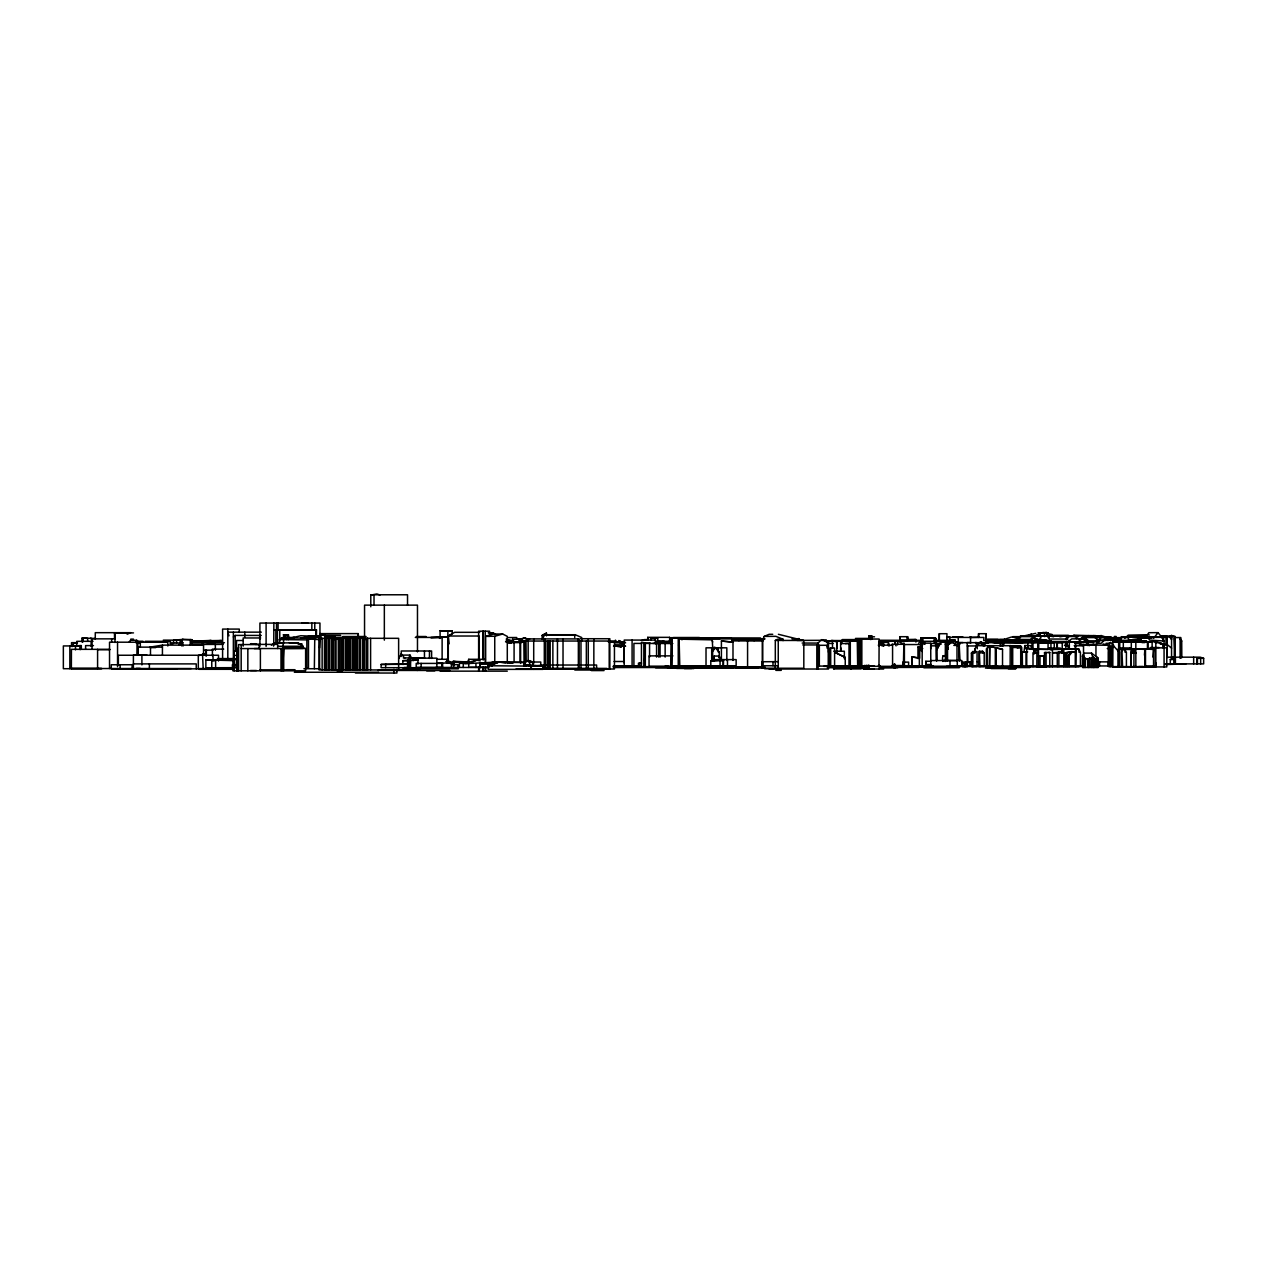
<?xml version="1.0" encoding="UTF-8"?>
<svg xmlns="http://www.w3.org/2000/svg" width="1267" height="1267" viewBox="0 0 1267 1267"><rect width="100%" height="100%" fill="white"/><g stroke="black" fill="none" stroke-linecap="round" stroke-linejoin="round"><path stroke-width="1.5" d="M273.577 646.138L273.577 644.396M1175.222 663.892L1175.174 636.541L1171.563 635.464L1171.563 639.613L1169.378 636.588L1166.59 636.24L1166.59 645.473M922.17 666.695L922.17 643.161L930.722 643.161L930.722 648.957M438.667 637.586L447.869 636.921L430.748 637.586L438.667 637.428M925.781 664.51L925.797 661.295L931.245 661.247M819.353 645.299L818.197 648.15L818.197 666.078L828.238 666.078L828.238 648.15L827.066 645.283L819.353 645.299L819.321 666.078M987.262 642.939L987.262 642.052L987.278 643.193M996.274 640.088L997.493 641.308L996.305 640.088L989.875 639.962L988.529 642.543M857.711 641.15L857.743 639.582L842.634 639.582L841.272 640.643M959.182 645.917L959.642 660.788L959.262 642.575L962.983 642.575M1023.942 652.362L1024.86 645.552L1031.29 645.695L1031.211 648.878L1034.648 649.813L1034.648 653.566L1034.648 649.163L1032.177 649.147M1046.764 635.939L1046.637 632.407L1038.734 633.611L1037.245 635.939M319.585 647.928L319.933 640.358M283.175 659.664L283.713 648.53L241.173 648.577M358.038 637.143L358.26 633.611L319.775 633.611M1038.006 632.787L1048.078 632.787L1048.031 633.627L1052.053 634.466L1052.196 635.622M1110.478 649.543L1110.478 666.616L1110.7 646.344L1113.725 646.313M1144.434 655.15L1144.877 649.417L1143.531 648.926L1153.556 649.464L1152.922 657.098M946.354 666.41L1080.418 666.569L1080.418 652.362L1078.787 649.021L1076.269 649.021L1076 666.569M1134.25 653.218L1134.567 649.385L1130.085 648.688L1155.266 649.084L1155.266 666.616L1108.688 666.616L1108.688 652.267L1110.7 646.344M1091.869 667.44L1092.582 656.686L1091.505 653.107L1084.346 653.107L1082.414 656.401L1084.235 656.021L1082.699 658.381L1085.391 657.953L1084.457 667.44M479.56 667.25L479.132 671.146L479.132 667.25M1061.794 653.249L1062.237 649.417L1060.241 648.055L1048.87 648.055L1050.945 649.464L1062.237 649.417M720.638 661.247L720.638 658.08L718.975 656.053L714.303 656.053L714.05 661.247M1034.157 653.566L1034.648 649.813L1026.745 647.928L1026.745 666.664M671.874 641.276L671.383 666.03M662.118 642.987L662.356 641.276L664.146 641.324L664.336 642.987L670.259 642.987M1041.205 639.851L1038.291 640.073M1088.575 667.44L1088.575 659.569L1089.43 658.08L1091.093 658.238L1090.935 659.268L1091.869 658.492M1130.861 660.899L1131.241 666.616L1131.241 649.464L1129.8 647.975L1119.521 647.912L1119.268 666.616M841.145 648.086L840.639 651.238L840.639 640.643M1005.095 641.72L1022.121 642.733L1001.326 642.274M1019.919 637.966L1017.48 637.871L1020.521 637.364M136.329 642.226L136.678 640.247L130.422 640.247L129.076 642.226M334.361 639.455L334.361 637.333L365.324 637.253M314.77 637.539L318.619 637.554L319.933 639.629L307.2 638.948L314.77 637.539L314.343 668.723M1126.411 666.632L1126.411 652.267L1124.827 649.607L1121.913 649.654L1121.247 652.267L1121.247 666.632M1094.26 667.44L1094.355 658.238L1097.84 659.933L1097.84 667.44L1098.236 658.207L1091.505 653.107M705.006 637.95L671.953 638.14L671.953 666.03M671.953 638.14L674.424 637.919M1049.915 642.448L1004.303 642.496L1003.274 645.774L1003.274 642.67L959.182 642.654L959.182 660.788M179.185 645.093L180.199 641.91L181.466 641.91L183.113 645.996M712.719 647.817L712.228 639.851L679.096 639.17L678.653 645.568M181.102 643.002L181.466 641.91M140.32 647.12L140.32 643.24L137.881 642.543L137.644 654.865M1093.453 667.44L1093.579 657.668L1092.582 656.686M919.351 666.695L919.351 651.491L920.761 647.532L922.17 651.491M919.319 651.491L920.745 647.516M705.006 638.41L711.484 638.204L712.719 642.021M1002.355 645.774L1004.303 642.496M935.236 638.473L933.985 638.299L935.711 638.473L935.711 642.337M467.523 662.277L468.758 659.299L485.419 659.299M979.296 651.238L978.599 666.616L984.206 666.616L984.206 652.838L982.638 651.238L979.296 651.238L979.977 666.616M411.997 657.937L408.639 658.286L410.033 655.102L401.56 655.118M934.064 638.362L935.616 638.52M713.923 647.358L711.69 652.188L714.857 647.358L719.244 652.141L719.244 658.08L718.975 656.053M714.857 647.358L712.64 652.172L712.64 661.247M772.727 634.292L769.132 634.308L764.239 636.398L762.275 640.611L762.275 668.247L803.816 668.247L803.816 640.579L778.381 634.292M1153.398 637.459L1142.153 636.699L1140.237 640.468L1140.237 638.03L1144.275 636.636L1144.275 637.475L1154.712 636.842L1150.563 637.998M989.717 666.569L989.717 646.265L988.688 646.012L987.326 648.831L987.326 666.569M987.769 642.622L989.099 639.867L1002.371 640.5M988.688 646.012L986.375 648.847L986.375 666.569M1074.638 652.362L1076.269 649.021M251.515 644.016L256.457 644.016L250.423 644.016L251.721 643.62M1084.964 667.44L1085.423 658.856L1088.29 658.856L1088.29 667.44M398.63 658.761L401.275 653.709L404.727 658.27M1002.165 645.774L1002.91 644.349M936.661 649.892L941.159 641.403L945.356 642.211L945.309 661.469M1097.84 659.933L1097.064 657.098M1087.783 667.44L1088.29 658.856M288.227 639.692L289.541 637.459L294.403 637.459L288.227 638.315M921.41 643.779L921.584 637.776L935.917 638.425L935.917 642.306M1119.173 640.453L1121.406 636.715L1140.617 637.238L1121.406 636.715M1163.074 638.362L1164.547 635.923L1167.192 636.256L1167.255 657.621M526.993 660.693L529.622 662.356L532.869 662.372L530.208 660.693L526.993 660.693L523.889 662.578L498.517 662.198L488.238 665.745L542.973 666.22L542.973 669.372L488.223 669.372L487.985 663.845L491.992 663.734M72.092 646.661L73.755 642.907L77.461 642.907M1141.599 637.57L1139.73 640.468L1141.757 637.317L1147.68 637L1149.549 640.057L1164.056 641.007L1164.088 666.933M1139.777 641.656L1140.585 640.405L1145.606 641.736M1144.909 637.269L1146.112 635.464L1127.899 635.464L1126.078 637.887M235.694 659.41L234.189 659.41L232.906 661.326L232.906 670.813L305.616 670.813L305.616 648.356L282.636 648.356L304.539 648.387M959.262 642.575L956.997 645.917L956.997 660.788M974.909 652.695L974.909 648.799L977.174 645.505L977.253 648.799M1144.909 638.378L1148.836 632.708L1158.07 632.629L1162.568 638.378M1071.644 636.62L1076.855 635.686L1076.855 638.726L1075.461 635.923L1068.936 636.129L1066.434 639.613L1066.434 635.654L1049.25 635.654L1049.25 639.138L1047.334 636.066L1041.775 635.939L1039.273 639.534L1035.551 639.518L1037.911 640.199M921.758 640.975L883.495 641.387M1041.775 635.939L1020.568 635.939L1018.098 639.423L1031.845 639.502L1033.967 637.634C1045.75 642.512 1024.67 640.785 1033.064 637.634L1033.967 637.634M739.801 639.487L738.914 640.69L739.659 639.439L746.754 639.566L747.578 640.991M1150.293 637.634L1150.99 636.699M988.133 642.686L990.224 639.962L998.744 640.659M1153.556 638.378L1158.07 632.629M1124.779 638.315L1126.125 636.604L1127.868 636.604M624.758 646.281L616.015 646.138L620.941 647.057L623.221 644.174L625.059 646.265M1067.891 666.585L1067.891 655.625L1071.09 651.666L1072.468 651.666L1069.253 655.625L1069.253 666.585M712.64 658.08L714.303 656.053M212.634 643.462L214.535 641.181L221.297 640.484L223.087 643.335M286.485 639.582L288.243 637.475L282.414 637.475L279.342 639.582L279.342 643.478M202.467 643.43L204.351 641.181L211.146 640.484M613.687 646.265L615.429 644.174L623.221 644.174M989.765 641.26L987.199 643.319M308.483 638.014L308.483 667.757L306.852 667.757L306.852 639.883L308.483 638.014L285.186 638.014L283.555 639.883L283.555 643.604M971.409 653.138L972.803 651.539L977.047 651.555L977.047 666.632L971.409 666.632L971.409 653.138L974.244 653.138M818.134 669.182L818.134 643.082L820.652 640.405L826.417 640.31L828.475 644.824L828.475 652.267M1117.969 666.616L1117.969 649.464L1119.521 647.912M1020.806 642.844L1022.121 642.733L1017.955 642.749L1029.928 642.195L1021.946 642.116M984.016 645.727L980.88 641.688L977.174 645.727M980.88 641.688L976.841 645.948L976.762 642.654L975.226 642.559M1096.478 644.079L1099.376 640.5L1111.919 639.344M1096.478 643.335L1101.134 643.335L1104.111 640.5L1116.164 639.534L1118.745 641.815M1031.686 643.303L1035.171 640.152L1046.621 640.152L1050.881 643.367M1046.764 632.708L1046.954 635.939M233.366 636.968L235.171 635.416L261.271 635.432M951.929 641.292L950.298 640.231L946.56 641.292L924.356 641.308L924.657 644.079M237.325 670.813L237.325 648.672L238.592 647.706M1086.785 641.767L1086.785 640.009L1082.018 638.869L1077.172 642.496L1067.02 641.767M546.473 635.86L546.473 633.104L542.133 635.416L542.133 639.376M1067.067 642.353L1071.771 638.869L1082.018 638.869M271.36 645.172L274.48 642.876L283.27 642.876L282.636 648.53L303.051 648.387L303.051 646.249L298.236 642.907L274.48 642.876M991.158 642.116L994.326 639.835M542.133 635.416L546.473 633.104M1063.171 652.109L1052.465 652.758L1063.805 652.679L1058.246 652.109M947.558 661.105L947.542 645.299L951.992 642.179L957.694 645.394L953.798 645.394M946.417 660.677L946.354 645.41L951.96 642.179M1109.813 649.116L1114.406 646.819L1117.969 650.81M1109.021 643.493L1110.763 642.29L1112.933 645.283M1116.813 639.582L1119.727 637.634L1099.313 637.76M1175.174 637.57L1174.303 638.14L1175.111 658.412M543.876 634.735L543.321 637.507L543.876 634.735L575.281 634.735L581.68 637.507L581.68 641.039M543.321 635.1L575.281 634.735M919.652 658.286L919.652 650.541L922.756 648.514M1013.711 641.957L1016.34 640.247L1031.544 640.199L1022.944 640.057M1125.555 642.005L1128.2 640.294L1131.209 642.211M1096.256 640.674L1100.627 638.631L1096.193 640.849L1088.701 640.817L1083.681 637.206L1080.244 639.122M286.263 637.729L282.414 637.729L279.342 639.55L306.852 639.883M518.995 640.88L521.83 639.202L521.766 642.163M945.309 644.555L952.626 640.199L959.8 644.396M745.139 668.216L747.419 666.854M448.296 661.39L448.296 636.018L454.615 632.328L479.639 632.328M991.966 642.068L994.817 640.421L999.726 643.446L994.262 639.835M311.951 637.269L307.2 638.948M732.991 665.935L670.987 666.03L670.987 638.14L672.128 637.523M673.315 637.523L699.416 637.507M449.152 643.826L448.296 636.018L452.145 633.943L452.145 630.998L440.092 630.728L440.092 638.425M775.309 668.247L775.309 640.437L777.51 639.249L783.054 639.249L783.054 640.627M1079.183 639.407L1082.556 637.602L1094.197 637.602M1067.954 645.346L1064.454 645.346L1069.316 646.154L1067.21 645.711L1069.316 649.163L1069.316 642.116M918.543 643.129L921.41 641.799M828.285 641.926L831.31 640.532L857.711 640.643L857.711 666.347L857.316 641.15M137.881 642.543L136.329 643.24L140.32 643.24M519.438 639.803L524.158 637.713L528.45 639.217M517.3 638.964L519.961 640.025L525.172 637.713M471.989 662.261L476.851 660.107L480.272 660.899M946.845 637.444L949.854 636.889L949.854 640.342M1035.345 635.939L1037.23 634.609M493.639 664.336L498.517 662.198M1024.037 635.939L1031.195 634.308L1031.195 635.939M522.622 641.45L528.529 639.059M522.796 641.751L529.638 639.154M1134.646 642.1L1133.775 641.862L1146.603 640.991C1139.857 639.55 1134.503 643.905 1128.343 640.405M1075.635 643.921L1085.407 641.736L1089.303 645.711M907.71 640.358L907.71 636.699L899.95 636.699L899.95 640.31L900.108 636.699M1004.478 641.815L1007.994 640.468L1011.034 641.45M1008.738 640.468L1006.014 641.514L1013.046 641.435M198.301 655.625L204.62 654.01L198.301 655.625L198.301 668.564L205.238 668.564M127.143 634.229L130.754 632.676L95.278 632.676L95.278 638.853M936.661 660.804L936.44 645.663L941.381 643.953M945.23 642.686L952.705 640.104L957.868 642.781L952.499 640.009L959.689 643.62M936.487 645.663L939.94 644.475M978.678 633.69L978.488 637.459L978.488 633.69L986.233 633.69L986.233 640.421M1087.355 642.876L1090.285 641.878L1093.754 642.892M917.957 658.555L917.957 647.025L918.797 646.74M918.021 647.025L921.948 645.695M1138.51 640.484L1138.51 638.014L1142.581 636.636M1168.317 636.541L1171.563 635.464M945.309 642.432L952.626 640.009M525.615 665.745L528.592 664.763L542.973 666.22M1003.432 639.819L1004.478 639.487M1002.926 639.819L1013.077 639.883L1019.175 638.299M1004.208 639.407L1011.399 637.048L1019.824 637.491M254.192 644.016L255.174 643.62M1103.399 637.412L1108.673 636.731L1117.383 639.645M252.735 644.016L255.205 643.699M464.831 663.354L476.851 660.107M626.151 666.806L629.651 665.777M710.708 668.121L713.907 667.186M485.657 661.485L485.657 636.287L494.748 636.287L502.698 634.023L507.291 636.382L507.291 663.417M1030.704 635.939L1031.195 634.308M721.256 667.171L717.898 668.121L712.149 666.933M1069.475 636.763L1074.258 635.511L1078.455 636.588M1045.655 633.357L1048.078 632.787M1170.296 659.521L1175.222 659.173L1170.296 659.521L1170.296 663.892M834.589 666.236L834.589 648.023L829.568 648.308L829.568 666.236L845.247 666.315L845.247 657.415L835.175 652.489L845.247 657.415M1153.398 636.842L1148.884 637.998M489.569 633.753L493.243 632.851L495.793 634.529M314.359 630.206L315.911 629.842L315.911 637.459M274.115 629.889L279.769 629.842L279.769 641.308M319.949 635.971L310.526 635.971L300.596 638.251L311.381 638.251M313.028 637.871L319.648 636.351M325.651 637.444L334.694 636.082L334.694 639.455M1030.704 634.45L1035.773 633.326M1083.016 636.858L1088.511 635.638L1083.016 636.747M965.042 662.419L967.814 661.802M1065.294 652.79L1070.441 652.014L1065.294 652.79L1065.294 666.569M278.075 623.063L278.075 630.237L279.769 629.889M1090.887 636.604L1095.575 635.638L1095.575 637.174L1101.118 635.511L1106.661 637.349M149.997 647.136L162.429 645.125L203.544 645.141L203.544 655.039M311.84 629.937L310.272 630.237L311.84 630.237L311.84 623.063M278.075 630.237L316.481 629.905L316.481 637.507M845.295 643.62L850.3 643.383L840.639 643.62L841.922 643.383L841.922 640.643M997.509 640.532L1004.62 641.308L1001.247 640.627M922.218 646.249L918.797 646.899L918.797 658.46M1119.759 647.611L1119.759 641.91L1112.774 642.116L1152.131 642.052L1152.131 649.084L1153.556 649.464M1119.759 641.91L1118.65 642.116L1118.65 649.464M642.1 640.564L647.754 639.566L647.754 637.349L669.641 637.349L670.148 641.324M1044.198 636.541L1049.25 635.654M1059.877 636.81L1066.434 635.654M275.842 629.889L274.115 630.19L275.842 629.794L275.842 643.208M641.466 640.579L647.152 639.597M320.013 635.4L321.248 635.195M1017.227 647.975L1020.711 647.437L1012 647.358L1021.74 647.358L1021.74 666.363M1108.973 639.978L1112.505 639.772L1112.521 640.928M710.803 660.82L723.441 660.313L710.803 660.82L710.803 665.84M1082.018 641.767L1077.077 641.767L1085.407 641.736M536.02 665.84L540.756 665.238M402.843 660.661L417.936 660.123L402.843 660.661L402.843 664.304L381.114 664.431L381.114 667.693L431.604 667.725M413.248 660.661L413.248 658.697L417.936 658.159L436.846 658.159L436.846 667.947M300.231 644.333L302.148 644.111L298.062 644.079M1044.531 666.616L1044.531 652.6L1046.083 652.426L1046.083 666.616M381.114 664.431L407.546 663.971L402.843 664.431M232.463 667.661L232.463 664.922L234.237 664.747M1005.349 640.532L1016.387 639.423M1125.444 637.349L1115.372 638.346L1121.247 638.346M1048.094 652.6L1049.757 652.426L1049.757 666.616M1109.243 640.025L1110.636 639.629M1004.525 640.738L999.663 641.165L999.679 639.297L1004.509 639.297L1004.525 641.292L999.663 641.308L1004.525 641.308M172.755 644.032L170.475 644.238L170.475 641.308L145.23 641.308M1075.921 642.211L1081.194 641.736M650.7 640.073L650.7 637.95L657.763 637.744L657.763 643.557M1127.899 635.464L1149.47 634.957M1107.896 637.903L1109.702 637.76M650.7 637.95L657.763 637.744M1120.709 639.645L1104.872 640.31L1110.636 639.883M464.831 663.702L496.426 662.087L496.426 663.338M191.602 640.975L221.297 640.484M211.114 640.516L192.061 641.07M81.326 645.616L69.843 646.075L81.326 645.616L81.326 649.242M1037.562 640.12L1033.064 637.634M1107.548 640.152L1117.874 639.423L1114.928 639.423M1032.969 648.799L1032.019 648.799L1032.019 642.084L1032.985 642.036L1032.985 648.878L1031.29 645.695M1038.75 649.607L1038.734 641.989L1037.721 642.084L1037.721 649.955L1034.648 649.163M446.317 661.77L449.912 661.564L446.047 661.564M1156.138 637.317L1161.76 637L1164.056 641.007M680.933 666.094L671.985 666.505L671.985 667.598L710.185 667.725L710.185 666.648L680.933 666.094L680.933 667.186L671.985 667.598M514.259 641.371L512.723 641.435L512.612 639.297L521.83 639.202L521.513 642.163M859.026 666.204L866.771 665.935M866.771 667.028L844.218 666.917L844.218 665.824L851.123 666.014M413.295 658.238L424.461 657.906L424.461 650.985M844.218 666.917L865.25 666.806M1037.198 636.129L1075.461 635.923M882.751 641.72L883.653 646.154M883.653 642.337L878.775 642.417L878.775 641.53L882.165 642.021L882.418 643.794L879.155 643.794L878.775 642.417L879.298 646.233M1020.505 642.607L1022.041 642.575M642.892 640.12L648.197 639.978L647.754 637.349M1020.695 640.073L1024.607 639.993M1113.519 639.978L1117.383 639.898M671.542 642.781L664.336 642.29L670.259 642.211M372.593 595.062L370.788 595.078L370.788 606.782M254.287 648.577L259.244 648.53M989.321 666.569L989.717 646.265M719.244 652.141L718.341 652.157L718.341 647.817M775.309 640.437L803.642 640.468M508.21 637.57L516.73 637.523L516.73 638.964L519.961 638.964L519.961 640.025M764.239 636.398L775.911 636.335L783.054 639.249M614.78 641.91L620.402 641.894L609.158 641.941M827.478 643.478L833.1 643.446M1035.091 642.543L1029.849 641.53L1035.408 641.625M1039.605 642.876L1054.334 642.797M1127.646 642.084L1131.304 642.052L1131.304 648.688L1130.085 648.688M901.28 644.127L903.989 644.127L897.574 641.054L894.85 641.054L894.85 643.794M182.274 645.156L182.274 639.487L191.966 639.708L191.966 644.46L222.976 644.396M664.336 641.799L672.239 641.767M1051.341 640.833L1043.628 640.168M1104.872 640.31L1105.774 639.629M408.053 659.505L409.193 661.897L410.587 661.897L410.587 667.376L408.053 667.376L408.053 659.505L409.463 659.505L410.587 661.897M981.054 642.559L982.479 642.543M1141.947 642.591L1144.972 642.575M1162.995 647.849L1162.995 644.048L1160.255 644.048L1163.565 644.079L1163.565 647.88M277.647 646.297L303.051 646.249M1112.188 645.346L1113.851 645.346M1143.531 649.1L1133.062 648.783L1133.062 653.043M489.046 663.845L490.266 663.845M273.735 629.794L316.481 629.905M452.145 630.998L440.092 630.728M261.319 632.154L227.807 632.154L228.963 635.796M114.505 632.898L133.494 632.898M488.238 632.851L493.243 632.851M502.698 634.023L493.702 634.023L485.657 636.287L489.569 636.398L489.569 631.188L478.625 631.188L478.625 659.727M283.127 634.91L288.559 634.91L288.559 638.663M325.065 634.941L319.601 634.941L319.601 668.723M319.696 635.195L340.696 635.321M1095.575 635.638L1073.228 635.448L1101.34 636.097L1093.231 635.638M1160.73 635.923L1164.547 635.923M334.694 636.082L324.526 636.493M448.296 636.018L479.132 636.018L479.132 659.442M1068.936 636.129L1020.568 635.939M319.094 636.493L300.738 635.733L289.541 638.315L289.541 637.459M1114.295 636.462L1116.195 636.462M342.708 636.525L366.115 636.525M416.336 636.525L426.045 636.525M1012.808 636.652L1035.345 636.652M1160.271 636.588L1175.174 636.541M874.547 636.794L871.839 636.794L871.839 639.075M952.736 636.937L962.872 636.937M969.92 637L970.997 637.127M1133.585 636.905L1161.76 637M979.058 637.269L969.888 637.459M1083.681 637.206L1094.387 637.206L1099.455 640.849M415.307 637.428L442.12 637.428L442.12 658.998M946.623 637.38L983.889 637.459L983.715 640.484L993.851 640.468M1104.666 637.459L1111.729 637.459L1106.677 636.858M1141.314 637.364L1166.163 637.349L1166.163 645.22M82.117 641.878L82.117 638.045L87.645 638.41L87.645 641.324M260.669 637.966L243.185 637.966L243.185 646.122M760.58 637.966L673.395 637.808M1141.203 637.824L1142.929 637.824M670.987 638.14L680.933 638.077M732.548 642.021L731.392 638.204L698.766 637.919M924.435 638.093L935.236 638.093M95.389 638.441L82.117 638.045M702.884 638.568L720.226 638.568M855.463 638.425L871.316 638.41M934.175 638.394L935.917 638.425M1111.476 638.441L1120.408 638.441M114.98 638.853L92.048 638.853L92.048 649.337M321.026 639.059L319.585 639.059M580.46 638.711L609.855 638.742L609.855 669.008L588.284 668.897L588.284 638.742M130.754 639.122L133.494 639.122M506.198 639.106L513.436 642.179L512.612 641.831M703.407 638.885L765.046 638.885M791.97 638.885L797.687 638.885M858.313 639.075L879.124 639.027L878.981 666.442M1050.169 639.043L1067.907 639.043M1108.498 639.407L1110.32 639.407M183.129 639.392L173.975 640.136M763.114 639.138L736.317 638.885M987.373 639.138L998.127 639.138M644.206 639.597L648.15 639.597M764.223 639.423L731.708 639.518L732.548 640.88L762.75 640.991L762.75 666.585M915.914 642.084L915.867 639.36L906.934 639.518L907.014 640.611M191.966 639.708L182.274 639.487M671.098 639.819L672.27 639.819M954.257 639.898L955.144 639.898M997.889 639.724L1009.07 639.803L1009.07 641.102M1038.291 639.851L1042.171 639.851L1041.3 639.281M1108.831 639.772L1112.521 639.772M163.316 640.136L181.229 640.168L181.229 642.765L182.844 642.765M520.278 640.041L521.149 640.041M655.372 640.073L624.219 640.073L624.219 666.806M989.875 639.962L993.55 640.025M1031.544 640.057L995.973 640.073L1001.928 639.993L1002.514 640.944M520.072 640.278L520.943 640.231M796.943 640.405L826.417 640.31M879.662 640.263L922.566 640.342M936.265 640.342L955.207 640.342M986.106 640.421L1003.987 640.31M1118.793 640.294L1140.585 640.405M243.343 640.5L236.533 640.5L236.533 651.729M669.309 640.627L671.462 640.627M1099.376 640.5L1104.111 640.5M204.351 641.181L214.535 641.181M656.94 641.023L667.076 641.846M859.121 666.347L859.121 641.15L825.371 641.165L828.301 641.704M1181.715 641.039L1180.115 638.568L1181.715 641.039L1181.826 657.636M93.029 641.324L76.78 641.324L76.78 645.932M136.329 641.26L142.997 641.26M191.111 641.308L220.236 641.308M671.637 641.276L656.955 641.324M1046.178 641.482L1070.472 641.482M672.096 641.561L666.901 641.815M987.737 641.688L1002.735 641.72M1058.769 641.767L1068.509 641.767M1085.93 641.767L1099.36 641.767M1131.273 641.736L1112.933 641.736L1112.806 666.616M1144.37 641.736L1155.821 641.736L1163.565 644.079M505.549 641.862L521.877 641.862M657.525 641.846L663.259 641.846M665.333 641.926L669.34 641.926M1123.829 642.084L1113.851 641.91M620.909 642.242L624.837 642.242M732.991 660.44L732.991 642.116L721.414 641.039L721.398 660.519M951.786 642.116L958.185 645.663M1032.019 642.084L1038.734 642.021M1040.429 642.131L1050.945 642.131L1050.945 649.464L1048.062 649.227L1048.062 641.989L1027.838 641.989L1027.838 646.946M1052.212 642.116L1077.172 642.068M508.305 642.527L511.789 642.622L508.574 642.464L508.574 640.516L507.148 640.294L511.171 640.532L511.171 642.464M619.547 642.369L625.185 642.369M645.283 643.699L641.45 642.496L641.45 666.743M994.769 642.67L1060.922 642.575M1117.415 642.052L1114.675 641.91M77.129 642.654L71.538 642.654L71.538 646.328M191.634 642.781L224.449 642.717M507.291 642.622L521.513 642.591M619.991 642.828L625.629 642.828M657.035 642.686L662.403 642.686M1055.886 642.638L1066.656 642.638M1155.171 642.638L1159.638 642.638L1162.995 644.048M170.126 643.066L183.113 643.002M289.383 642.907L298.236 642.907M656.702 642.987L663.116 642.844M970.981 642.559L967.228 642.559L967.275 662.657M992.79 642.543L997.493 642.543M643.984 643.177L650.383 643.177M659.711 643.098L652.869 643.414M1075.034 643.288L1078.55 643.288L1083.523 645.79L1076.57 645.79M1106.028 643.288L1109.623 643.288L1109.813 666.616M641.466 643.414L633.912 643.414L633.912 666.743M644.951 643.414L672.793 643.541M938.451 643.509L936.313 643.509L936.313 660.582M255.205 644.396L277.647 644.396L277.647 648.53M891.873 644.301L904.004 644.301M1079.357 644.412L1095.955 644.412L1095.955 656.528M259.244 644.57L238.592 644.57L238.592 670.813M933.462 666.03L903.387 665.951L903.894 642.907L904.4 644.555L923.089 644.555M802.755 644.935L818.134 644.935M1087.783 644.76L1093.627 644.76M878.269 645.172L892.57 645.172M1083.792 645.299L1080.894 645.267M1085.059 644.966L1092.439 644.966M1089.05 645.299L1086.009 645.267M1108.292 662.166L1108.292 645.267L1086.231 644.966M93.473 645.6L85.602 645.6L85.602 649.337M77.572 645.932L63.35 645.932L63.35 668.707L101.756 668.707M937.026 645.061L934.365 643.478L930.722 643.478L930.722 645.837L936.313 645.837M967.275 645.948L977.253 645.948M625.629 646.218L613.545 646.218L620.086 646.281M1075.35 646.439L1075.921 649.163L1077.457 649.274L1062.237 649.163L1075.921 649.163M162.429 647.136L138.151 647.136L138.151 655.039M1150.278 647.548L1159.242 647.548M149.997 647.611L155.714 647.611M1026.745 647.928L1031.211 648.878M1150.278 647.849L1166.78 647.849L1166.78 666.933L1112.474 666.933M1032.462 648.403L1037.721 649.955M1107.247 648.53L1111.08 648.53M1027.68 648.799L1030.91 648.799M1143.531 648.926L1147.443 648.926L1147.443 642.052M223.689 649.116L212.413 649.116L212.413 655.894M109.881 649.337L71.427 649.337L71.364 668.707M1036.849 666.585L1036.929 649.227L1050.945 649.227L1052.465 649.512L1052.465 666.664M1036.929 649.227L1048.094 649.512M1050.01 649.512L1052.465 649.512M1117.969 649.464L1131.241 649.464M97.591 649.702L109.881 649.702M204.605 650.145L213.22 650.145M234.189 670.813L234.237 651.095L236.786 651.08L236.786 670.813M833.829 651.238L844.36 651.238L844.36 658.792M1027.68 651.887L1022.263 651.887L1022.453 666.664M1073.893 652.299L1075.271 652.299L1075.271 666.585M1131.146 652.157L1135.866 653.012L1131.146 652.157L1131.146 666.632M1044.531 652.6L1049.757 652.426M979.977 652.838L984.206 652.838M1038.465 652.758L1033.001 652.758L1033.001 666.585M147.067 655.166L133.415 655.166L133.368 668.897M234.189 655.387L235.694 655.387M672.92 655.878L649.068 655.878L649.068 666.268L724.962 666.189M942.838 655.815C949.126 657.842 940.763 651.476 942.838 661.469M1043.929 656.258L1038.465 656.116L1043.929 656.258L1043.929 666.616M1166.638 657.177L1200.213 657.177L1203.65 658.317L1203.65 663.892L1165.402 663.876M403.286 657.906L424.461 657.906M1197.442 663.892L1197.442 657.906L1200.213 657.906M1196.887 663.892L1196.887 658.302L1200.657 658.302L1200.657 663.892M217.417 658.587L235.393 658.587M1196.887 658.302L1203.65 658.317M413.248 658.697L418.126 658.697M437.147 659.283L447.251 659.283L447.251 663.1M714.16 659.616L736.143 659.616L736.143 665.745L723.124 665.745L723.124 659.616M236.786 667.661L205.856 667.772L205.856 659.901L232.716 660.313M205.856 659.901L234.775 660.661M943.329 660.503L961.827 660.503L961.827 666.141M930.817 660.55L957.282 660.55L957.282 666.173M614.099 661.501L624.124 661.501M778.255 661.643L761.99 661.738L761.99 665.777L778.255 665.745M972.533 661.833L966.689 661.833L966.689 664.716M977.237 661.833L978.536 661.833M467.966 661.992L448.027 661.992L448.027 663.401M530.81 662.023L540.756 662.023L540.756 666.236M961.415 662.087L966.848 662.087M1097.491 661.865L1107.928 661.865L1107.928 665.951M530.81 662.229L534.04 662.023M902.959 662.134L908.629 662.134L908.534 665.761M436.767 662.974L451.448 663.132L451.448 667.947L402.843 667.947M641.545 663.1L638.457 663.1L638.457 666.553L641.545 666.553M449.88 663.401L453.57 663.401L453.57 666.189M468.727 663.354L459.383 663.354L459.383 667.471M493.053 663.338L479.924 663.338L479.924 667.471M133.368 663.892L196.242 663.892L196.242 668.897M492.768 663.702L479.924 663.702L492.911 663.623M451.448 664.621L457.878 664.621L457.878 667.899L445.715 667.899M925.781 666.252L925.829 664.51L931.261 664.51M1165.402 664.557L1185.975 663.876M232.463 664.922L236.786 664.747L234.997 664.922L234.997 667.661M540.661 665.032L596.599 665.032L596.599 668.295M891.873 665.539L904.004 665.539M908.629 665.761L902.959 665.761L903.102 662.134M613.434 665.824L640.69 665.999M827.525 666.014L870.952 665.872M878.221 665.983L880.359 665.935M892.079 666.014L893.219 666.014M949.617 666.03L989.559 665.824M992.299 666.03L997.557 666.03M1030.008 665.84L1033.238 665.84M1036.644 665.999L1083.523 665.951M1097.491 665.951L1112.315 665.951M1145.194 666.03L1155.71 666.03L1155.71 662.609M614.257 666.299L638.33 666.299M858.313 666.141L874.547 666.141M893.378 666.299L986.787 666.109M987.864 666.299L1071.233 666.094M614.036 666.458L620.197 666.426M665.333 666.585L669.34 666.585M823.74 666.347L892.744 666.331M918.923 666.49L922.566 666.49M1138.78 666.569L1143.04 666.569M613.038 666.6L672.793 666.695M911.923 666.695L933.399 666.854M986.059 666.79L989.464 666.711M1022.263 666.664L1078.993 666.6M624.124 666.949L653.36 666.949M671.098 667.076L690.404 667.076M712.387 666.965L715.712 666.965M723.932 667.091L762.75 667.091M470.31 667.281L486.971 667.281M716.52 667.186L765.331 667.313M920.681 667.186L959.8 667.139M1037.42 667.25L1046.019 667.25M404.046 667.503L409.732 667.503M435.674 667.456L489.094 667.471M613.466 667.551L687.062 667.487M692.764 667.551L733.609 667.503M883.194 667.424L919.018 667.424M987.737 667.551L1029.928 667.551M655.546 667.772L700.73 667.899M703.027 667.836L727.1 667.836M827.256 667.709L865.757 667.709M880.359 667.788L897.796 667.709M923.865 667.804L959.277 667.693M667.598 668.121L765.078 668.026M985.457 668.137L1002.181 668.137M71.538 668.39L101.503 668.39M136.329 668.422L140.32 668.422M542.656 668.295L606.972 668.406M676.641 668.422L691.734 668.422M735.589 668.216L757.999 668.216M71.427 668.533L191.254 668.533M215.469 668.501L233.603 668.643M684.338 668.548L693.92 668.548M991.158 668.564L1015.817 668.564M117.293 668.849L218.51 668.833M303.906 668.723L319.949 668.723M412.519 668.818L458.337 668.818M547.407 668.928L579.067 668.802M764.603 668.723L773.884 668.723M861.148 668.913L833.654 668.913L833.654 666.505M874.341 668.913L863.144 668.913L863.144 666.727M176.984 669.166L111.274 668.976L111.274 664.747L132.132 664.747L132.132 668.976M516.033 669.008L614.447 669.008L614.447 641.039L520.61 641.039L520.61 663.417M769.132 669.024L828.475 669.024L828.475 665.286M883.653 669.024L864.902 669.024L864.902 665.254M199.014 669.309L233.635 669.309M286.896 669.705L294.577 669.705M259.909 669.847L294.958 669.847M420.106 669.99L319.031 669.926L319.031 638.315L398.63 638.315L398.63 669.926M574.806 670.021L601.556 670.021M250.423 670.512L256.457 670.512M377.883 670.449L449.912 670.449M775.816 670.37L781.264 670.37M337.022 670.797L342.533 670.797M591.341 670.576L604.074 670.576M426.662 670.845L434.819 670.845M440.092 671.146L507.291 671.146M294.34 672.254L378.5 672.254M355.409 673.03L396.919 673.03L396.919 669.293M1075.002 636.747L1067.986 635.416L1046.336 635.4L1053.59 636.747M724.962 638.204L731.392 638.204M1138.51 640.009L1129.325 639.993L1127.392 637.238M934.84 641.466L950.187 641.482M608.16 641.672L616.538 641.688L615.398 640.136M1119.759 642.052L1123.306 642.052L1123.306 647.611M802.169 643.05L818.134 643.082M1002.53 666.569L1002.53 649.306L995.324 647.754L995.324 666.569M1002.53 649.306L987.753 646.012M1152.131 649.084L1153.556 649.084L1153.556 666.616M1067.891 655.625L1069.253 655.625M325.176 637.744L334.694 637.76M889.513 645.885L888.357 642.401L883.637 642.369L883.178 640.769M488.223 665.761L490.139 665.761M373.813 595.094L370.788 595.078L376.837 593.97L380.021 594.983M1086.785 640.009L1083.982 640.12M1022.944 640.152L1031.544 640.199M899.95 640.31L907.552 640.358L907.552 636.699M1138.51 638.014L1140.237 638.03M705.006 638.14L674.662 637.95M508.574 640.516L511.171 640.532M1164.056 644.57L1167.255 644.602L1171.611 648.15M706.97 638.425L712.751 638.473M878.775 642.29L882.165 642.321M657.304 642.084L663.069 642.147M524.142 666.236L524.142 662.229L525.963 662.166L492.024 662.229L492.024 666.236M1003.733 643.002L1001.88 642.987L1001.849 640.88L1026.808 640.754L1028.313 643.272M710.185 667.725L680.933 667.186M72.092 645.568L77.224 645.727M531.111 669.372L531.111 666.236L528.592 664.763L524.142 664.621L525.219 662.768L524.142 662.15M619.943 646.249L620.83 646.281M933.146 638.299L935.442 638.394M934.888 638.378L934.286 642.226M870.302 635.733C875.56 636.287 867.008 634.292 869.938 638.41M993.597 641.973L1003.512 642.797L988.022 642.052M664.336 642.29L669.419 642.575M234.237 651.095L236.897 651.238M1034.901 648.989L1038.734 649.227M1146.049 637.982L1139.445 637.539L1151.196 637.871M821.792 639.597L826.733 642.021M997.43 642.337L990.145 641.799L987.864 642.828L990.161 641.799L999.631 642.512M91.446 638.52L90.369 638.441L91.351 638.52M1147.712 637.95L1132.35 637.38L1139.429 637.95M1085.724 645.267L1080.909 645.299M989.099 639.867L990.224 639.962M616.015 646.138L616.934 646.218M721.414 641.039L732.991 642.116M1014.915 665.793L1020.711 666.363L1020.711 645.727L976.429 645.679L976.429 642.654M215.628 660.582L209.72 659.901L215.628 660.661L215.628 667.772M1197.442 657.906L1200.657 658.302M1044.103 632.819L1042.725 632.534L1046.78 632.676M467.681 661.96L453.048 661.279L458.496 662.087M1122.91 641.91L1124.051 642.068M829.267 641.514L825.34 640.944M621.543 646.281L623.491 646.281M911.955 656.924L919.351 658.064L911.923 656.924L911.955 666.695M500.275 662.229L505.723 663.148M945.356 642.211L941.159 641.403L936.709 649.908L936.709 660.804M215.358 644.412L207.218 642.781L215.358 644.396L215.358 650.272M837.709 641.625L832.451 640.532L832.514 647.928M1069.316 646.154L1067.21 645.711L1067.21 642.116M1133.062 648.783L1144.877 649.417L1144.877 666.616M1071.09 651.666L1075.271 652.299M989.321 646.281L993.217 647.231M831.31 640.532L836.727 641.878M1103.098 643.937L1108.292 645.267M413.786 669.483L417.477 670.449M510.538 663.29L507.354 662.403L512.882 663.29M1036.96 639.36L1037.911 639.629M665.413 665.666L669.071 666.711M681.868 666.949L685.637 668.121M1121.501 640.326L1113.487 639.312L1116.607 640.326M512.723 641.878L512.612 639.297M1142.153 636.699L1144.275 637.475M530.81 668.121L534.04 669.372M1007.994 640.468L1011.351 641.91M1113.503 640.659L1111.08 639.534M1074.21 645.647L1075.921 646.439M506.151 640.849L510.585 643.351M334.361 637.333L337.861 639.423M624.235 643.208L618.834 640.532L622.984 643.208M1093.453 658.048L1094.26 658.602M1035.171 640.152L1038.132 642.575M1107.96 640.643L1103.446 636.905L1094.229 636.905L1098.156 640.152M980.721 643.684L983.192 645.758M136.678 640.247L139.006 642.274M1027.775 640.247L1030.372 642.512M857.743 639.582L859.121 641.15M980.468 641.688L983.35 645.41M1136.847 640.991L1137.687 642.1M528.592 664.763L529.622 666.236L529.622 662.356M746.738 639.518L747.578 640.88L747.578 667.091M1038.402 634.403L1038.402 635.939M410.033 655.102L411.442 657.906M180.199 641.91L181.783 645.932M894.312 640.769L896.07 645.901M924.403 642.907L924.815 644.285M1024.86 645.552L1025.779 648.799M679.096 639.17L679.793 666.03M202.53 654.01L203.179 668.564M1121.913 649.654L1122.578 666.632M947.542 645.394L948.318 649.211M1129.8 647.975L1130.085 649.464M878.775 641.53L879.155 643.794M1098.236 658.207L1098.362 667.44L1082.414 667.44L1082.525 655.34M974.909 648.799L975.432 652.695M234.189 659.41L234.949 665.112M982.638 651.238L982.812 652.838M644.491 659.062L645.283 666.743L645.299 643.414L645.283 666.743M1124.827 649.607L1125.08 652.267M1078.787 649.021L1079.056 652.362M915.012 639.518L915.93 640.31M358.26 633.611L358.466 637.016M837.17 647.991L836.806 640.643L836.806 652.505M842.634 639.582L842.666 641.15M827.066 645.283L827.098 648.15M925.797 661.295L925.829 664.51M1133.062 649.163L1133.078 653.043L1133.11 648.783M922.17 643.161L922.17 648.957M1197.109 658.317L1197.109 663.892M1193.672 657.177L1193.672 663.892M1180.844 658.349L1180.844 637.57L1174.303 637.57L1174.303 658.412M1180.1 637.57L1180.1 658.349M1175.412 657.177L1175.412 663.892M1173.828 659.521L1173.828 663.892M1171.706 657.177L1171.706 659.157M1171.563 636.541L1171.563 658.365M1163.597 637.349L1163.597 641.276M1162.821 637.349L1162.821 641.276M1155.821 641.736L1155.821 647.548M1155.837 647.849L1155.837 666.933M1147.981 642.052L1147.981 649.084M1145.495 649.464L1145.495 666.616M1135.818 642.052L1135.866 666.632M1134.567 649.116L1134.567 653.218M1133.933 653.012L1133.933 666.632M1112.141 647.469L1112.141 666.616M1099.582 661.849L1099.582 665.951M1097.206 658.951L1097.19 667.44M1097.095 640.674L1097.095 643.398M1096.256 659.268L1096.335 667.44M1095.638 659.078L1095.67 667.44M1094.355 658.238L1094.355 667.44M1093.579 657.668L1093.579 667.44M1092.851 656.749L1092.851 667.44M1091.948 657.684L1091.948 667.44M1091.093 658.238L1090.935 667.44M1089.43 658.08L1089.43 667.44M1087.783 641.767L1087.783 645.505M1085.423 658.856L1085.423 667.44M1083.713 656.955L1083.713 667.44M1083.523 644.412L1083.523 656.163M1083.57 657.668L1083.57 667.44M1082.778 657.668L1082.699 667.44M1075.35 642.116L1075.35 649.163M1067.986 635.416L1067.986 637.143M1066.766 652.79L1066.766 666.569M1065.832 642.116L1065.832 649.163M1063.805 649.274L1063.805 666.664M1062.237 642.116L1062.237 653.249M1058.864 652.663L1058.864 666.585M1057.327 642.116L1057.327 648.371M1057.28 652.758L1057.28 666.6M1056.821 642.116L1056.821 648.371M1054.255 642.116L1054.255 648.371M1044.483 633.262L1044.483 635.939M1040.27 633.262L1040.27 635.939M1040.017 656.258L1040.017 666.616M1038.734 633.611L1038.702 635.939M1038.465 649.512L1038.465 666.664M1033.729 649.813L1033.729 653.566M1029.232 634.751L1029.232 635.939M1026.001 651.887L1026.001 666.664M1021.25 647.358L1021.25 666.363M1015.722 666.68L1015.722 668.786L1008.374 668.786L1008.374 666.68M1012.476 647.358L1012.476 666.363L1012.476 648.799L1010.227 645.505L1010.147 666.363M1012 645.727L1012 666.363M1002.688 642.67L1002.688 645.552M1002.229 642.67L1002.229 646.027M1000.265 642.67L1000.265 646.344M996.179 647.754L996.179 666.569M986.043 633.69L985.853 641.292M984.855 642.67L984.855 645.727M984.427 642.67L984.427 645.426M972.803 651.539L972.803 666.632M970.554 637.459L970.554 643.177M969.888 661.833L969.888 666.173M967.798 645.948L967.798 662.657M965.612 663.401L965.612 666.664M964.314 663.401L964.314 666.664M958.264 637.38L958.264 643.208M950.012 660.55L950.012 666.173M946.797 640.342L946.972 633.706L939.195 633.706L939.195 640.342M939.37 633.706L939.37 640.342M934.333 638.346L934.333 642.052M930.722 645.837L930.817 666.173M922.899 643.509L922.899 637.824L920.966 637.839L920.966 643.779M921.663 637.776L921.663 643.462M921.141 637.839L921.22 643.383M911.844 658.713L911.812 665.698M907.33 636.699L907.33 640.358M904.4 644.555L904.4 665.951M897.574 641.054L897.574 644.935M895.025 664.256L895.025 667.788M894.755 664.256L894.755 667.788M893.964 664.225L894.059 667.788M892.57 644.301L892.57 666.442M888.357 642.401L888.357 645.885M883.637 642.369L883.637 645.869M882.165 642.021L882.165 646.138M879.155 665.143L879.298 669.024M872.155 636.794L872.155 639.075M870.952 639.534L870.952 635.781L868.782 635.781L868.782 638.425M870.445 638.41L870.445 635.733L870.302 639.487M869.114 635.781L869.114 638.425M869.004 665.238L869.004 669.024M868.529 665.238L868.529 669.024M866.866 665.08L866.866 669.024M863.461 666.727L863.461 668.913M861.829 639.027L861.829 666.442M861.259 639.027L861.259 666.442M861.085 639.027L861.085 666.442M860.657 639.027L860.657 666.442M860.135 639.138L860.087 666.743M859.454 639.075L859.454 666.141M851.234 666.505L851.234 668.913M850.949 666.505L850.949 668.913M850.3 640.643L850.3 666.347M849.001 643.62L849.001 666.347M833.955 666.505L833.955 668.913M830.693 648.023L830.693 666.236M816.819 644.935L816.819 669.182M778.255 640.627L778.255 668.247M772.997 661.643L772.997 665.745M762.607 661.643L762.607 665.777M727.48 659.616L727.48 665.745M726.83 660.519L726.83 647.817L706.02 647.817L706.02 666.03M723.568 659.616L723.441 665.84M720.068 660.82L720.068 665.84M712.228 637.95L712.228 639.851M711.69 647.817L711.69 660.091M681.963 637.95L681.963 639.851M678.241 638.077L678.241 666.03M669.641 637.349L669.641 640.263M665.143 643.509L665.143 657.082M660.075 643.541L660.075 657.082M658.682 643.541L658.682 657.082M656.575 643.541L656.575 657.082M655.372 637.935L655.372 643.889M649.559 643.414L649.559 657.082M643.826 642.496L643.826 666.743M639.756 663.1L639.756 666.553M632.09 640.073L632.09 666.806M624.124 646.218L624.124 662.894M620.83 646.218L620.941 647.057M609.205 638.742L609.205 669.008M593.843 638.742L593.843 669.008M586.352 641.039L586.352 669.008M580.983 641.039L580.983 669.008M579.067 669.008L579.067 638.916L528.149 638.901L528.149 661.548M578.354 638.916L578.354 669.008M574.727 635.1L574.727 637.507M563.023 638.916L563.023 669.008M557.464 638.916L557.464 669.008M552.871 641.039L552.871 669.008M549.815 641.039L549.815 669.008M549.609 641.039L549.609 669.008M548.991 641.039L548.991 669.008M548.785 641.039L548.785 669.008M548.168 665.032L548.168 668.295M547.708 641.039L547.708 669.008M547.502 641.039L547.502 669.008M545.57 641.039L545.57 669.008M544.953 638.901L544.953 669.008M544.303 638.901L544.303 669.008M533.708 638.901L533.708 663.417M532.869 662.023L532.869 666.236M525.995 641.039L526.185 661.548M524.918 641.039L524.918 663.417M524.712 641.039L524.712 663.417M523.904 641.039L524.11 663.417M520.072 641.862L520.072 662.388M514.085 641.862L514.085 662.388M494.748 636.287L494.748 661.485M485.657 667.281L485.657 671.146M485.245 631.188L485.245 661.627M485.245 667.345L485.245 671.146M483.281 631.188L483.281 659.727M483.281 667.345L483.281 671.146M483.06 631.188L483.06 659.727M483.06 667.345L483.06 671.146M480.193 663.338L480.193 667.471M478.625 667.345L478.625 671.146M475.933 663.702L475.933 667.471M468.758 659.299L468.727 667.471M463.294 663.354L463.294 667.471M454.22 661.992L454.22 665.713M447.869 630.728L447.869 661.517M446.982 659.283L446.823 663.1M441.803 664.652L441.803 667.456M431.604 658.412L431.604 650.985L401.259 650.985L401.259 656.464M429.513 650.985L429.402 658.412M421.135 663.401L421.135 667.313M417.936 658.159L417.936 664.035M417.477 651.887L417.477 605.135L364.548 605.135L364.548 640.152M409.193 661.897L409.193 667.376M407.531 605.135L407.531 594.777L374.018 594.777L374.018 605.135M407.546 660.123L407.546 667.947M393.942 669.293L393.942 673.03M385.659 663.971L385.659 667.693M384.344 605.135L384.344 640.152M370.598 638.315L370.598 669.926M367.668 638.315L367.668 669.926M367.319 638.315L367.319 669.926M366.084 638.315L366.084 669.926M364.152 638.315L364.152 669.926M363.898 638.315L363.898 669.926M362.52 638.315L362.52 669.926M360.398 638.315L360.398 669.926M359.099 638.315L359.099 669.926M357.215 638.315L357.215 669.926M356.914 638.315L356.914 669.926M355.615 638.315L355.615 669.926M353.905 638.315L353.905 669.926M353.556 638.315L353.556 669.926M352.178 638.315L352.178 669.926M350.325 638.315L350.325 669.926M349.993 638.315L349.993 669.926M348.663 638.315L348.663 669.926M346.92 638.315L346.92 669.926M346.572 638.315L346.572 669.926M345.305 638.315L345.305 669.926M343.357 638.315L343.357 669.926M343.151 638.315L343.151 669.926M341.647 638.315L341.647 669.926M339.841 638.315L339.841 669.926M339.524 638.315L339.524 669.926M338.305 638.315L338.305 669.926M336.04 638.315L336.04 669.926M334.963 638.315L334.963 669.926M333.078 638.315L333.078 669.926M332.746 638.315L332.746 669.926M331.558 638.315L331.558 669.926M329.658 638.315L329.658 669.926M329.214 638.315L329.214 669.926M328.042 638.315L328.042 669.926M326.062 638.315L326.062 669.926M325.746 638.315L325.746 669.926M324.447 638.315L324.447 669.926M322.135 638.315L322.135 669.926M321.026 634.941L321.026 638.695M319.933 638.695L319.965 623.063L259.909 623.063L259.909 646.455M314.77 623.063L314.77 630.237M310.526 635.971L310.526 638.885M307.881 623.063L301.799 623.063M288.227 634.91L288.227 638.663M287.213 634.91L287.213 638.663M284.948 634.91L284.948 638.663M284.632 634.91L284.632 638.663M283.951 634.91L283.951 638.663M283.713 648.356L283.713 670.813M282.208 648.53L282.208 670.813M281.005 648.53L281.005 670.813M277.394 629.889L277.394 643.208M276.507 623.063L276.507 629.889M273.862 623.063L273.735 645.046M266.102 623.063L266.102 646.455M260.384 648.577L260.384 670.813M259.703 635.432L259.703 639.328M259.244 644.396L259.181 648.577M247.841 648.577L247.841 670.813M244.8 632.154L244.8 636.968M241.173 644.57L241.173 670.813M239.273 632.154L239.273 629.081L222.596 629.081L222.596 658.745M235.171 635.416L235.171 651.048M233.366 632.154L233.366 658.745M227.807 629.081L227.807 659.03M218.51 661.057L218.51 655.245L118.354 655.245L118.354 664.953M213.03 655.245L213.03 661.057M211.763 660.582L211.763 667.772M206.347 650.145L206.347 655.894M205.903 650.145L205.903 655.894M190.24 639.455L190.24 645.125M176.541 640.168L176.541 643.066M173.531 640.168L173.531 643.066M167.814 646.012L167.814 642.274L109.532 642.179L109.532 668.533M162.429 645.125L162.429 655.039M150.488 647.136L150.488 655.039M149.379 663.892L149.379 668.897M141.904 655.166L141.904 664.906M136.994 642.179L136.994 655.356M120.127 664.747L120.127 668.976M117.546 642.179L117.546 666.648M114.98 632.898L114.98 642.48M114.505 632.676L114.505 638.853M111.639 638.853L111.639 642.353M97.591 649.337L97.591 668.533M91.145 641.324L91.145 646.471M82.878 641.926L82.878 638.093L82.371 641.926M82.608 638.045L82.608 641.324M80.423 649.543L80.423 645.711L79.948 649.543M75.482 646.075L75.482 649.844M69.843 645.932L69.843 668.707M754.799 639.423L754.071 640.674L754.958 639.487L761.926 639.566L762.75 640.944L761.926 639.566L754.799 639.423M799.35 638.695L798.036 638.695L799.35 638.695M442.611 663.401L416.194 663.401L416.194 667.313L442.611 667.313L442.611 663.401M967.434 663.401L962.477 663.401L962.477 666.664L967.434 666.664L967.434 663.401M1148.488 637.982L1141.694 637.523L1148.488 637.982M1003.717 642.464L1003.686 640.88L1003.717 642.464M894.47 667.788L894.47 664.256L894.407 667.788"/></g></svg>
